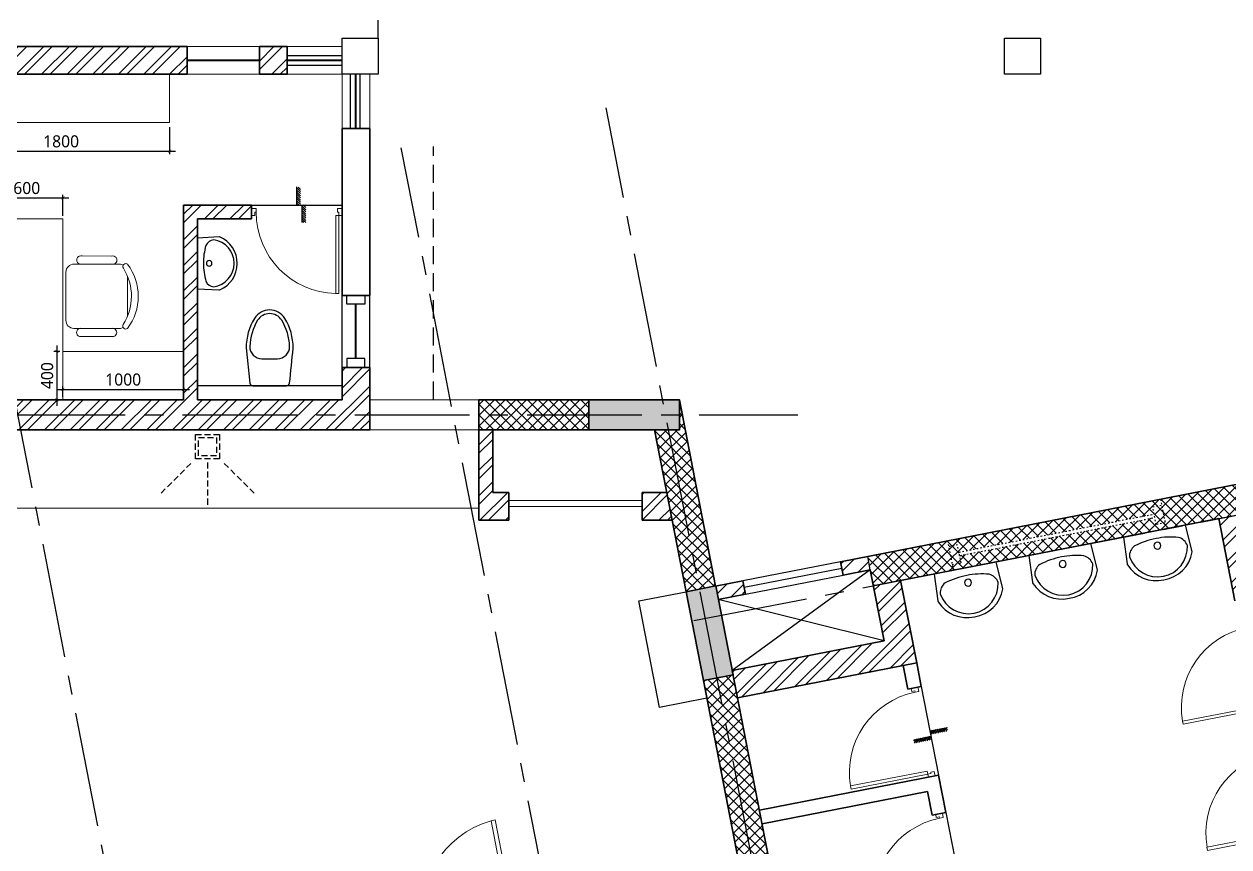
# Model space of a CAD drawing. Header units: millimetres. Extents: x -1107453 to -240403, y -265431 to 143409.
# Drawn here: x -268442 to -258448, y 124823 to 131650 of the extents above; entities that cross this region are included whole.
import ezdxf

# ---------------------------------------------------------------- set-up
doc = ezdxf.new("R2010")
doc.units = ezdxf.units.MM
doc.header["$MEASUREMENT"] = 0
for name, pattern in [('ACAD_ISO03W100', [30, 12, -18]), ('ACAD_ISO05W100', [36, 24, -3, 0, -3, 0, -3, 0, -3]), ('CENTER2', [28.575, 19.05, -3.175, 3.175, -3.175]), ('DASHED', [0.75, 0.5, -0.25]), ('DASHED2', [0.375, 0.25, -0.125])]:
    doc.linetypes.add(name, pattern=pattern)
for name, color, linetype in [('A-Anno-Grid Lines', 154, 'Continuous'), ('A-Elevation', 4, 'Continuous'), ('A-Sanitory', 181, 'Continuous'), ('A-Wall Patt', 8, 'Continuous'), ('A-Window', 4, 'Continuous'), ('elel', 6, 'Continuous'), ('L-ELEV', 6, 'Continuous'), ('S-Conc Patt', 9, 'Continuous')]:
    doc.layers.add(name, color=color, linetype=linetype)
for name, color, linetype, lineweight in [('A-Detail Lines', 8, 'Continuous', 25), ('A-Door', 4, 'Continuous', 9), ('A-Wall Ele', 3, 'Continuous', 20), ('A-Wall Sec', 1, 'Continuous', 30), ('column hatch', 12, 'Continuous', 5), ('S-Concrete', 40, 'Continuous', 30), ('S-Reflected Beam', 60, 'Continuous', 25)]:
    doc.layers.add(name, color=color, linetype=linetype, lineweight=lineweight)
doc.layers.add('frntr', color=32, linetype='Continuous', lineweight=15, true_color=0xbd5e00)
doc.layers.get('S-Reflected Beam').off()
doc.styles.get("Standard").update_dxf_attribs({"font": 'trebuc.ttf'})
doc.dimstyles.new('IIITD_WD_M @ 100', dxfattribs={"dimscale": 100, "dimtxt": 1, "dimasz": 0.25, "dimexe": 0.25, "dimexo": 0.25, "dimgap": 0.3, "dimtad": 1, "dimdec": 0, "dimrnd": 2.5, "dimzin": 0, "dimdsep": 46, "dimtxsty": 'Standard', "dimblk": 'ARCHTICK', "dimcen": 0.2, "dimdle": 0.5, "dimclrd": 8, "dimclre": 254, "dimadec": 0, "dimazin": 0, "dimtfac": 1, "dimtdec": 0, "dimtofl": 0, "dimtmove": 0, "dimatfit": 0, "dimfxl": 100, "dimtolj": 1, "dimtzin": 0, "dimlwd": -1, "dimlwe": -1, "dimarcsym": 0})
pattern_1 = [(45, (-563.64, 4396.156), (-44.194174, 44.194174), []), (135, (-563.64, 4396.156), (-44.194174, -44.194174), [])]
pattern_2 = [(45, (-263277.14, 127643.89), (-106.066, 106.066), []), (45, (-263206.43, 127643.89), (-106.066, 106.066), [])]

# ---------------------------------------------------------------- blocks, each defined once
blk = doc.blocks.new('Door 1200')
at = {"layer": 'A-Door', "color": 5, "lineweight": 18}
for p, q in [((524083.6, 16182.3), (524083.6, 16132.3)), ((524083.6, 16182.3), (524158.6, 16182.3)), ((524083.6, 16132.3), (524123.6, 16132.3)), ((524123.6, 16147.3), (524123.6, 16132.3)), ((524158.6, 16147.3), (524123.6, 16147.3)), ((524158.6, 16182.3), (524158.6, 16147.3)), ((524158.6, 16147.3), (524557.1, 16147.3)), ((524158.6, 16112.3), (524158.6, 16147.3)), ((524158.6, 16112.3), (524557.1, 16112.3)), ((524557.1, 16147.3), (524557.1, 16112.3)), ((524083.6, 15032.3), (524123.6, 15032.3)), ((524083.6, 14982.3), (524083.6, 15032.3)), ((524123.6, 15017.3), (524123.6, 15032.3)), ((524158.6, 15017.3), (524123.6, 15017.3)), ((524158.6, 15052.3), (524957.9, 15052.4)), ((524158.6, 15052.3), (524158.6, 15017.3)), ((524158.6, 15017.3), (524957.9, 15017.4)), ((524158.6, 14982.3), (524158.6, 15017.3)), ((524957.9, 15017.4), (524957.9, 15052.4)), ((524083.6, 14982.3), (524158.6, 14982.3))]:
    blk.add_line(p, q, dxfattribs=at)
at = {"layer": 'A-Door', "lineweight": 18}
for centre, radius, start, end in [((524154.5, 16192.8), 410.5, 270.56949, 348.69202), ((524156.8, 14977.8), 804.5, 5.3148, 89.87153)]:
    blk.add_arc(centre, radius, start, end, dxfattribs=at)
blk = doc.blocks.new('Cols Hostel')
at = {"layer": 'S-Conc Patt'}
h = blk.add_hatch(color=256, dxfattribs=at)
h.paths.add_polyline_path([(626561.7, 5667.7), (626811.7, 5667.7), (626811.7, 5217.7), (626561.7, 5217.7)])
h.paths.add_polyline_path([(626261.7, 5667.7), (626511.7, 5667.7), (626511.7, 5217.7), (626261.7, 5217.7)])
h.paths.add_polyline_path([(610501.4, 6260.5), (610751.4, 6260.5), (610751.4, 5810.5), (610501.4, 5810.5)])
h.paths.add_polyline_path([(633754.6, -13558.9), (633802.3, -13804.3), (633350.7, -13892.1), (633303, -13646.7)])
h.paths.add_polyline_path([(608436.4, -13974.7), (608436.4, -14224.7), (607987.1, -14224.7), (607987.1, -13974.7)])
h.paths.add_polyline_path([(639101.5, 2747.2), (639346.9, 2794.9), (639490, 2058.7), (639244.6, 2011)])
h.paths.add_polyline_path([(640105.1, -2416.2), (640350.5, -2368.5), (640493.6, -3104.7), (640248.2, -3152.4)])
h.paths.add_polyline_path([(631447.2, -4099.1), (631692.6, -4051.4), (631835.7, -4787.6), (631590.3, -4835.3)])
h.paths.add_polyline_path([(630443.5, 1064.3), (630688.9, 1112), (630832, 375.7), (630586.6, 328)])
h.paths.add_polyline_path([(608186.4, 6255.3), (608436.4, 6255.3), (608436.4, 5505.3), (608186.4, 5505.3)])
h.paths.add_polyline_path([(608186.4, 995.3), (608436.4, 995.3), (608436.4, 245.3), (608186.4, 245.3)])
h.paths.add_polyline_path([(608186.4, -4264.7), (608436.4, -4264.7), (608436.4, -5014.7), (608186.4, -5014.7)])
h.paths.add_polyline_path([(599366.4, -4264.7), (599616.4, -4264.7), (599616.4, -5014.7), (599366.4, -5014.7)])
h.paths.add_polyline_path([(599366.4, 995.3), (599616.4, 995.3), (599616.4, 245.3), (599366.4, 245.3)])
h.paths.add_polyline_path([(626561.4, 11102.8), (626811.4, 11102.8), (626811.4, 10352.8), (626561.4, 10352.8)])
h.paths.add_polyline_path([(626561.4, 17050.8), (626811.4, 17050.8), (626811.4, 16300.8), (626561.4, 16300.8)])
h.paths.add_polyline_path([(626561.4, 13870.8), (626811.4, 13870.8), (626811.4, 13120.8), (626561.4, 13120.8)])
h.paths.add_polyline_path([(610451.4, 11170.3), (610201.4, 11170.3), (610201.4, 10420.3), (610451.4, 10420.3)])
h.paths.add_polyline_path([(610451.4, 16300.8), (610201.4, 16300.8), (610201.4, 17050.8), (610451.4, 17050.8)])
h.paths.add_polyline_path([(610451.4, 13120.8), (610201.4, 13120.8), (610201.4, 13870.8), (610451.4, 13870.8)])
h.paths.add_polyline_path([(598411.4, 9225.3), (598661.4, 9225.3), (598661.4, 8475.3), (598411.4, 8475.3)])
h.paths.add_polyline_path([(603651.4, 16800.8), (603651.4, 17050.8), (602901.4, 17050.8), (602901.4, 16800.8)])
h.paths.add_polyline_path([(602901.4, 14630.4), (603151.4, 14630.4), (603151.4, 13880.4), (602901.4, 13880.4)])
h.paths.add_polyline_path([(596931.4, 9225.3), (597181.4, 9225.3), (597181.4, 8475.3), (596931.4, 8475.3)])
h.paths.add_polyline_path([(596931.4, 11170.3), (597181.4, 11170.3), (597181.4, 10420.3), (596931.4, 10420.3)])
h.paths.add_polyline_path([(602901.4, 11170.3), (603151.4, 11170.3), (603151.4, 10420.3), (602901.4, 10420.3)])
h.paths.add_polyline_path([(608436.4, 11170.3), (608186.4, 11170.3), (608186.4, 10420.3), (608436.4, 10420.3)])
h.paths.add_polyline_path([(604651.4, 11170.3), (604881.4, 11170.3), (604881.4, 10420.3), (604651.4, 10420.3)])
h.paths.add_polyline_path([(639550.5, 13200), (639795.9, 13247.7), (639939, 12511.5), (639693.6, 12463.8)])
h.paths.add_polyline_path([(634799.5, 10295.1), (634847.2, 10049.7), (634108.7, 9906.2), (634061, 10151.6)])
h.paths.add_polyline_path([(637666.4, -8396.4), (637892.2, -8352.5), (637979.9, -8804), (637754.2, -8847.9)])
h.paths.add_polyline_path([(636132.6, -13079.8), (636180.3, -13325.2), (635591.3, -13439.7), (635543.6, -13194.3)])
h.paths.add_polyline_path([(603151.4, 9225.3), (603151.4, 8995.3), (602401.4, 8995.3), (602401.4, 9225.3)])
h.paths.add_polyline_path([(642512.5, -9792.3), (642556.4, -10018.1), (642109.7, -10104.9), (642065.9, -9879.2)])
h.paths.add_polyline_path([(638555.9, -10561.4), (638599.7, -10787.2), (638148.2, -10875), (638104.3, -10649.2)])
h.paths.add_polyline_path([(642095.9, -7652.5), (642139.7, -7878.3), (641688.2, -7966.1), (641644.3, -7740.3)])
h.paths.add_polyline_path([(640153.2, -10026.7), (640378.9, -9982.8), (640464.8, -10424.6), (640239, -10468.4)])
h.paths.add_polyline_path([(640117.9, -8037), (640161.8, -8262.8), (639710.2, -8350.6), (639666.3, -8124.8)])
h.paths.add_polyline_path([(603151.4, -11964.7), (603151.4, -12194.7), (602701.4, -12194.7), (602701.4, -11964.7)])
h.paths.add_polyline_path([(603151.4, -10129.7), (602921.4, -10129.7), (602921.4, -9669.7), (603151.4, -9669.7)])
h.paths.add_polyline_path([(599111.4, -11964.7), (599111.4, -12194.7), (598661.4, -12194.7), (598661.4, -11964.7)])
h.paths.add_polyline_path([(599112.1, -9784.7), (599112.1, -10014.7), (598661.4, -10014.7), (598661.4, -9784.7)])
h.paths.add_polyline_path([(600791.4, -11734.7), (601021.4, -11734.7), (601021.4, -12194.7), (600791.4, -12194.7)])
h.paths.add_polyline_path([(601136.4, -9784.7), (601136.4, -10014.7), (600676.4, -10014.7), (600676.4, -9784.7)])
h.paths.add_polyline_path([(634936.9, -3420.8), (635162.6, -3376.9), (635305.7, -4113.1), (635080, -4157)])
h.paths.add_polyline_path([(635631.4, 2072.7), (635857.2, 2116.6), (636000.3, 1380.3), (635774.5, 1336.5)])
h.paths.add_polyline_path([(634717.4, 6774.8), (634673.5, 7000.6), (635409.8, 7143.7), (635453.6, 6917.9)])
h.paths.add_polyline_path([(631991.7, 11730.8), (632217.5, 11774.7), (632360.6, 11038.4), (632134.8, 10994.6)])
h.paths.add_polyline_path([(604651.4, 6255.3), (604881.4, 6255.3), (604881.4, 5505.3), (604651.4, 5505.3)])
h.paths.add_polyline_path([(639083, -12506.4), (639130.8, -12751.9), (638541.1, -12866.5), (638493.4, -12621)])
h.paths.add_polyline_path([(603152.1, -13974.7), (603152.1, -14224.7), (602552.1, -14224.7), (602552.1, -13974.7)])
h.paths.add_polyline_path([(638468.6, 11008.2), (638714, 11055.9), (638856.8, 10319.8), (638611.4, 10272.1)])
h.paths.add_polyline_path([(606267.8, -9784.7), (606267.8, -10034.7), (605667.8, -10034.7), (605667.8, -9784.7)])
h.paths.add_polyline_path([(599161.4, 5765.3), (599161.4, 6015.3), (598411.4, 6015.3), (598411.4, 5765.3)])
h.paths.add_polyline_path([(642896, -11765.3), (642943.7, -12010.7), (642502.6, -12096.4), (642454.9, -11851)])
h.paths.add_polyline_path([(606267.1, -13974.7), (606267.1, -14224.7), (605667.1, -14224.7), (605667.1, -13974.7)])
h.paths.add_polyline_path([(599112.8, -13974.7), (599112.8, -14224.7), (598662.1, -14224.7), (598662.1, -13974.7)])
h.paths.add_polyline_path([(626262.1, 11910.8), (626512.1, 11910.8), (626512.2, 11160.8), (626262.2, 11160.8)])
h.paths.add_polyline_path([(626261.4, 17050.8), (626511.4, 17050.8), (626511.4, 16300.8), (626261.4, 16300.8)])
h.paths.add_polyline_path([(610751.4, 16300.8), (610501.4, 16300.8), (610501.4, 17050.8), (610751.4, 17050.8)])
h.paths.add_polyline_path([(610501.4, 8730.8), (610751.4, 8730.8), (610751.4, 7980.8), (610501.4, 7980.8)])
h.paths.add_polyline_path([(626511.4, 7980.8), (626261.4, 7980.8), (626261.4, 8730.8), (626511.4, 8730.8)])
h.paths.add_polyline_path([(621251.4, 11235.8), (621021.4, 11235.8), (621021.4, 11835.8), (621251.4, 11835.8)])
h.paths.add_polyline_path([(610501.4, 11910.8), (610751.4, 11910.8), (610751.4, 11160.8), (610501.4, 11160.8)])
h.paths.add_polyline_path([(615991.4, 11235.8), (615761.4, 11235.8), (615761.4, 11835.8), (615991.4, 11835.8)])
h.paths.add_polyline_path([(635329.3, -8947.3), (635377, -9192.7), (634788, -9307.2), (634740.3, -9061.8)])
h.paths.add_polyline_path([(633933.2, 1742.6), (634159, 1786.5), (634302.1, 1050.2), (634076.3, 1006.4)])
h.paths.add_polyline_path([(604651.4, 995.3), (604881.4, 995.3), (604881.4, 245.3), (604651.4, 245.3)])
h.paths.add_polyline_path([(604651.4, -4264.7), (604881.4, -4264.7), (604881.4, -5014.7), (604651.4, -5014.7)])
h.paths.add_polyline_path([(626261.4, 13870.8), (626511.4, 13870.8), (626511.4, 13120.8), (626261.4, 13120.8)])
h.paths.add_polyline_path([(621021.4, 13795.8), (621251.4, 13795.8), (621251.4, 13195.8), (621021.4, 13195.8)])
h.paths.add_polyline_path([(615761.4, 13795.8), (615991.4, 13795.8), (615991.4, 13195.8), (615761.4, 13195.8)])
h.paths.add_polyline_path([(610751.4, 13120.8), (610501.4, 13120.8), (610501.4, 13870.8), (610751.4, 13870.8)])
h.paths.add_polyline_path([(633692.1, 12061.3), (633937.5, 12109), (634080.6, 11372.8), (633835.2, 11325.1)])
h.paths.add_polyline_path([(628502, 11052.4), (628747.4, 11100.1), (628890.5, 10363.9), (628645.1, 10316.2)])
h.paths.add_polyline_path([(596931.4, 14630.4), (597181.4, 14630.4), (597181.4, 13880.4), (596931.4, 13880.4)])
h.paths.add_polyline_path([(639921.6, 11290.8), (640167, 11338.5), (640309.8, 10602.4), (640064.4, 10554.7)])
h.paths.add_polyline_path([(638889.6, 16600), (639135, 16647.7), (639278.3, 15911.5), (639032.9, 15863.8)])
h.paths.add_polyline_path([(633031.9, 15457.7), (633277.3, 15505.4), (633420.6, 14769.1), (633175.2, 14721.4)])
h.paths.add_polyline_path([(632948.2, -9410.1), (632995.9, -9655.6), (632544.3, -9743.3), (632496.6, -9497.9)])
h.paths.add_polyline_path([(636635.1, -3090.7), (636860.9, -3046.8), (637004, -3783), (636778.2, -3826.9)])
h.paths.add_polyline_path([(639326.3, 7905), (639374, 7659.6), (638637.8, 7516.5), (638590.1, 7761.9)])
h.paths.add_polyline_path([(632929.6, 6905.9), (633155.3, 6949.8), (633298.4, 6213.6), (633072.7, 6169.7)])
h.paths.add_polyline_path([(629439.9, 6227.6), (629685.3, 6275.3), (629828.4, 5539.1), (629583, 5491.4)])
h.paths.add_polyline_path([(620836.4, 16800.8), (620836.4, 17050.8), (621436.4, 17050.8), (621436.4, 16800.8)])
h.paths.add_polyline_path([(615576.4, 16800.8), (615576.4, 17050.8), (616176.4, 17050.8), (616176.4, 16800.8)])
h.paths.add_polyline_path([(620836.4, 7980.8), (620836.4, 8230.8), (621436.4, 8230.8), (621436.4, 7980.8)])
h.paths.add_polyline_path([(615576.4, 7980.8), (615576.4, 8230.8), (616176.4, 8230.8), (616176.4, 7980.8)])
h.paths.add_polyline_path([(602401.4, 5785.3), (602401.4, 6015.3), (603151.4, 6015.3), (603151.4, 5785.3)])
h.paths.add_polyline_path([(602922.1, 995.3), (603152.1, 995.3), (603152.1, 245.3), (602922.1, 245.3)])
h.paths.add_polyline_path([(608436.4, -9784.7), (608436.4, -10034.7), (607987.1, -10034.7), (607987.1, -9784.7)])
h.paths.add_polyline_path([(602921.4, -4264.7), (603151.4, -4264.7), (603151.4, -5014.7), (602921.4, -5014.7)])
h.paths.add_polyline_path([(632224.6, 16800.8), (632224.6, 17050.8), (632974.6, 17050.8), (632974.6, 16800.8)])
at = {"layer": 'S-Concrete', "lineweight": 35}
for points in [[(632224.6, 16800.8), (632224.6, 17050.8), (632974.6, 17050.8), (632974.6, 16800.8), (632224.6, 16800.8)], [(633031.9, 15457.7), (633277.3, 15505.4), (633420.6, 14769.1), (633175.2, 14721.4), (633031.9, 15457.7)]]:
    blk.add_lwpolyline(points, dxfattribs=at)
blk = doc.blocks.new('ABL_Door_S - 1000 x 2100-11-3 Second Floor Lvl')
at = {"layer": 'A-Door', "color": 5}
for p, q in [((-500, 38), (-450, 38)), ((-500, -38), (-500, 38)), ((-450, 38), (-450, -3)), ((450, 38), (450, -3)), ((500, 38), (450, 38)), ((500, -38), (500, 38)), ((-500, -38), (-465, -38)), ((-465, -3), (-450, -3)), ((-465, -38), (-465, -3)), ((-430, -38), (-465, -38)), ((465, -3), (450, -3)), ((465, -38), (465, -3)), ((500, -38), (465, -38))]:
    blk.add_line(p, q, dxfattribs=at)
at = {"layer": 'A-Door', "color": 5, "lineweight": 18}
for p, q in [((-465, -38), (-465, -903)), ((-430, -38), (-430, -903)), ((-430, -903), (-465, -903))]:
    blk.add_line(p, q, dxfattribs=at)
at = {"layer": 'A-Door'}
blk.add_arc((-450, -2), 900, 271.2981, 359.9894, dxfattribs=at)
blk = doc.blocks.new('basin13_pl')
for points in [[(-411.5, -1.9, -0.32431), (-228.7, 275.2, -0.074195), (-225.7, 275.6), (0, 262.4), (0, -262.4), (-222.7, -274.8, -0.082611), (-232.4, -273.1, -0.313325), (-411.5, -1.9)], [(-381.6, 0.6, -0.373947), (-169.4, 245.2, -0.252869), (-89.1, 186, -0.078211), (-62.6, 1.1, -0.070813), (-89.1, -186, -0.2542), (-169.4, -244.3, -0.371653), (-381.6, 0.6)]]:
    blk.add_lwpolyline(points, format="xyb", close=True)
at = {"lineweight": -2}
blk.add_circle((-122.5, 0.7), 28.8, dxfattribs=at)
blk = doc.blocks.new('DROP')
at = {"layer": 'A-Detail Lines'}
h = blk.add_hatch(dxfattribs=at)
h.set_pattern_fill('ANSI31', color=256, scale=100, angle=-90, style=0)
h.set_pattern_definition([(45, (-30796.783, -8736.205), (8.838835, -8.838835), [])])
h.paths.add_polyline_path([(-45.7, 0), (-45.7, -146.8), (-75.5, -146.8), (-75.5, 0)])
h.paths.add_polyline_path([(0, 146.8), (0, 0), (-29.8, 0), (-29.8, 146.8)])
for p, q in [((0, 0), (0, 148.5)), ((-45.7, -146.8), (-45.7, 0))]:
    blk.add_line(p, q, dxfattribs=at)
blk = doc.blocks.new('ERTGW4R523542')
at = {"layer": 'A-Wall Patt'}
h = blk.add_hatch(dxfattribs=at)
h.set_pattern_fill('ANSI32', color=256, scale=400, angle=360, style=0)
h.paths.add_polyline_path([(-256528.3, 123686.1), (-256754.1, 123642.1), (-256732, 123529.2), (-256506.4, 123573.3)])
h.paths.add_polyline_path([(-261916.6, 122635.2), (-262140.6, 122591.6), (-262118.6, 122478.7), (-261894.6, 122522.4)])
h.paths.add_polyline_path([(-257741.7, 123194.8), (-257967.4, 123150.8), (-257834.4, 122468.6), (-257328.9, 122567.2), (-257328.9, 122567.2), (-256347.9, 122757.9), (-256391.6, 122983.9), (-257652.7, 122738.4)])
h.paths.add_polyline_path([(-257789.5, 123440.2), (-257767.5, 123327.3), (-257541.8, 123371.3), (-257563.8, 123484.2)])
h.paths.add_polyline_path([(-260859.3, 122724.3), (-260881.3, 122837.2), (-261106.9, 122793.2), (-261084.9, 122680.3)])
h.paths.add_polyline_path([(-260607.7, 122635.8), (-260833.4, 122591.8), (-260744.4, 122135.4), (-262004.1, 121890.6), (-261981.3, 121773.2), (-261960.1, 121664), (-261864.8, 121682.6), (-260474.7, 121953.7)])
h = blk.add_hatch(dxfattribs=at)
h.set_pattern_fill('ANSI37', color=256, scale=500, style=0)
h.set_pattern_definition([(45, (-260167.5, 122852.5), (-44.1942, 44.1942), []), (135, (-260167.5, 122852.5), (-44.1942, -44.1942), [])])
h.paths.add_polyline_path([(-260135.6, 122931.7), (-260209.2, 122917.3), (-260180.5, 122770.1), (-260106.9, 122784.4)])
h.paths.add_polyline_path([(-258504.6, 123188.6), (-258516.1, 123247.5), (-258442.5, 123261.9), (-258452.1, 123310.9), (-260218.8, 122966.4), (-260209.2, 122917.3), (-260135.6, 122931.7), (-260124.1, 122872.8)])
h.paths.add_polyline_path([(-258404.2, 123065.6), (-258413.8, 123114.6), (-258487.4, 123100.3), (-258498.9, 123159.2), (-260118.4, 122843.3), (-260106.9, 122784.4), (-260180.5, 122770.1), (-260170.9, 122721)])
h.paths.add_polyline_path([(-258442.5, 123261.9), (-258516.1, 123247.5), (-258487.4, 123100.3), (-258413.8, 123114.6)])
h.paths.add_polyline_path([(-257741.7, 123194.8), (-257767.5, 123327.3), (-257789.5, 123440.2), (-258452.1, 123310.9), (-258404.2, 123065.6), (-257967.4, 123150.8)])
h.paths.add_polyline_path([(-260170.9, 122721), (-260218.8, 122966.4), (-260881.3, 122837.2), (-260833.4, 122591.8)])
h = blk.add_hatch(dxfattribs=at)
h.set_pattern_fill('ANSI37', color=256, scale=500, style=0)
h.paths.add_polyline_path([(-261698.1, 119005.1), (-261725.8, 119147.4), (-261480.4, 119195.1), (-261997.4, 121855.2), (-262242.7, 121807.5), (-262298.1, 122092.3), (-262298.2, 122092.3), (-262214.2, 121660.4), (-262214.3, 121660.4), (-261698.1, 119005.1)])
at = {"layer": 'A-Detail Lines', "linetype": 'Continuous'}
for p, q in [((-260859.3, 122724.3), (-262005.7, 121889.5)), ((-260744.4, 122135.4), (-262120.3, 122478.3))]:
    blk.add_line(p, q, dxfattribs=at)
at = {"layer": 'A-Detail Lines'}
for p, q in [((-260436.2, 121757.4), (-260292.6, 121021.3)), ((-260232.3, 120712.1), (-260088.8, 119976))]:
    blk.add_line(p, q, dxfattribs=at)
at = {"layer": 'A-Elevation', "linetype": 'Continuous'}
for p, q in [((-261106.9, 122793.2), (-261916.6, 122635.2)), ((-261095.9, 122736.7), (-261905.6, 122578.8)), ((-261894.6, 122522.4), (-261084.9, 122680.3))]:
    blk.add_line(p, q, dxfattribs=at)
at = {"layer": 'A-Wall Patt'}
for p, q in [((-257967.4, 123150.8), (-257741.7, 123194.8)), ((-260859.3, 122724.3), (-260881.3, 122837.2)), ((-260607.7, 122635.8), (-260833.4, 122591.8))]:
    blk.add_line(p, q, dxfattribs=at)
at = {"layer": 'A-Wall Sec', "lineweight": 35}
for p, q in [((-257563.8, 123484.2), (-261106.9, 122793.2)), ((-257967.4, 123150.8), (-260607.7, 122635.8)), ((-257834.4, 122468.6), (-257967.4, 123150.8)), ((-261106.9, 122793.2), (-261084.9, 122680.3)), ((-260859.3, 122724.3), (-261084.9, 122680.3)), ((-260744.4, 122135.4), (-260859.3, 122724.3)), ((-261916.6, 122635.2), (-262142.5, 122591.2)), ((-261894.6, 122522.4), (-261916.6, 122635.2)), ((-260474.7, 121953.7), (-260607.7, 122635.8)), ((-261894.6, 122522.4), (-262120.3, 122478.3)), ((-262005.7, 121889.5), (-260744.4, 122135.4)), ((-260474.7, 121953.7), (-261961.6, 121663.7)), ((-260587.5, 121931.7), (-260549.2, 121735.4)), ((-260474.7, 121953.7), (-260436.4, 121757.4)), ((-262004.1, 121890.6), (-261480.4, 119195.1)), ((-261725.8, 119147.4), (-262242.7, 121807.5)), ((-260436.4, 121757.4), (-260549.2, 121735.4)), ((-260292.8, 121021.2), (-261779.8, 120731.2)), ((-260292.8, 121021.2), (-260232.5, 120712.1)), ((-260383.7, 120886.4), (-261757.8, 120618.4)), ((-260383.7, 120886.4), (-260345.4, 120690.1)), ((-260232.5, 120712.1), (-260345.4, 120690.1))]:
    blk.add_line(p, q, dxfattribs=at)
at = {"layer": 'A-Window', "linetype": 'ACAD_ISO03W100'}
for p, q in [((-258452.1, 123310.9), (-258404.2, 123065.6)), ((-260124.1, 122872.8), (-258504.6, 123188.6)), ((-260118.4, 122843.3), (-258498.9, 123159.2)), ((-260218.8, 122966.4), (-260170.9, 122721))]:
    blk.add_line(p, q, dxfattribs=at)
for points in [[(-258413.8, 123114.6), (-258487.4, 123100.3), (-258516.1, 123247.5), (-258442.5, 123261.9)], [(-260180.5, 122770.1), (-260106.9, 122784.4), (-260135.6, 122931.7), (-260209.2, 122917.3)]]:
    blk.add_lwpolyline(points, dxfattribs=at)
at = {"layer": 'A-Detail Lines', "linetype": 'ACAD_ISO05W100', "xscale": -1, "rotation": 281.2001665767374}
blk.add_blockref('DROP', (-260364.6, 121389.3), dxfattribs=at)
at = {"layer": 'A-Door', "xscale": -0.7500321418046954, "yscale": 0.7500321418046954, "zscale": 0.7500321418065954}
for p, rotation in [((-257666.8, 121916.3), 281.036005987503), ((-260421, 121378.3), 281.0360059874986), ((-257464, 120869.9), 281.036005987503), ((-260217.1, 120333), 281.0360059874986)]:
    blk.add_blockref('ABL_Door_S - 1000 x 2100-11-3 Second Floor Lvl', p, dxfattribs=dict(at, rotation=rotation))
at = {"layer": 'A-Sanitory', "ltscale": 0.5, "xscale": -0.9999999999999988, "rotation": 281.0360059874986}
for p in [(-258502.4, 123046.4), (-259287.6, 122893.3), (-260072.8, 122740.1)]:
    blk.add_blockref('basin13_pl', p, dxfattribs=at)
blk = doc.blocks.new('_ArchTick')
at = {"color": 0, "linetype": 'ByBlock', "const_width": 0.15}
blk.add_lwpolyline([(-0.5, -0.5), (0.5, 0.5)], dxfattribs=at)
blk = doc.blocks.new('Win Ven 600')
at = {"layer": 'A-Window', "color": 2, "lineweight": 40}
blk.add_line((511353.8, 18875.5), (511803.8, 18875.5), dxfattribs=at)
at = {"layer": 'A-Window'}
for points in [[(511278.8, 18990.5), (511878.8, 18990.5)], [(511278.8, 18800.5), (511353.8, 18800.5), (511353.8, 18950.5), (511278.8, 18950.5)], [(511878.8, 18800.5), (511803.8, 18800.5), (511803.8, 18950.5), (511878.8, 18950.5)], [(511278.8, 18760.5), (511878.8, 18760.5)]]:
    blk.add_lwpolyline(points, dxfattribs=at)
blk = doc.blocks.new('TRHEHTET')
for p, q in [((-253483.8, 199337.1), (-253814.4, 199337.9)), ((-253984.4, 198941.1), (-253983.6, 199224.5)), ((-253915.9, 199271.5), (-253916.9, 198893.7)), ((-253383.5, 198892.4), (-253382.6, 199270.2)), ((-253316.8, 198939.4), (-253316, 199222.8)), ((-253850.4, 198826.9), (-253450.4, 198825.9))]:
    blk.add_line(p, q)
for centre, radius, start, end in [((-253650, 198981.9), 444.4, 52.98535, 126.72514), ((-253896.2, 199323.6), 24.4, 143.16518, 301.88266), ((-253849.3, 199271.3), 66.7, 152.2708, 179.85524), ((-253650.1, 198933.6), 436.4, 57.431, 122.27949), ((-253402, 199322.3), 24.4, 237.82783, 36.54531), ((-253449.3, 199270.3), 66.7, 359.85524, 27.43969), ((-253950.3, 199214.6), 34.7, 343.59504, 196.11545), ((-253349.4, 199213.1), 34.7, 343.59504, 196.11545), ((-253951, 198950.8), 34.7, 163.59504, 16.11545), ((-253850.2, 198893.6), 66.7, 179.85524, 269.85524), ((-253450.2, 198892.5), 66.7, 269.85524, 359.85524), ((-253350.1, 198949.2), 34.7, 163.59504, 16.11545)]:
    blk.add_arc(centre, radius, start, end)
blk = doc.blocks.new('Grid Girls Hostel')
at = {"layer": 'A-Anno-Grid Lines', "linetype": 'CENTER2', "ltscale": 50}
for p, q in [((546030.4, -12871.7), (538541, 25657.8)), ((551208.5, -11865.1), (544521.1, 22538.2)), ((549510.2, -12195.2), (542822.9, 22208.1)), ((506718.2, 19992.3), (546111.4, 19992.3)), ((545248.1, 18284.2), (553695, 19926.1))]:
    blk.add_line(p, q, dxfattribs=at)
blk = doc.blocks.new('*D1081')
at = {"layer": 'A-Detail Lines', "color": 254, "transparency": 16777216}
for p, q in [((-268720.1, 130058.1), (-268720.1, 130232.9)), ((-268120.1, 130058.1), (-268120.1, 130232.9))]:
    blk.add_line(p, q, dxfattribs=at)
at = {"layer": 'A-Detail Lines', "color": 8, "transparency": 16777216}
blk.add_line((-268770.1, 130207.9), (-268070.1, 130207.9), dxfattribs=at)
at = {"layer": 'A-Detail Lines', "color": 8, "transparency": 16777216, "xscale": 25, "yscale": 25, "zscale": 25, "rotation": 180}
blk.add_blockref('_ArchTick', (-268720.1, 130207.9), dxfattribs=at)
at = {"layer": 'A-Detail Lines', "color": 8, "transparency": 16777216, "xscale": 25, "yscale": 25, "zscale": 25}
blk.add_blockref('_ArchTick', (-268120.1, 130207.9), dxfattribs=at)
at = {"layer": 'A-Detail Lines', "color": 0, "transparency": 16777216, "insert": (-268420.1, 130289), "char_height": 100, "attachment_point": 5}
blk.add_mtext('\\A1;600', dxfattribs=at)
blk = doc.blocks.new('*D1083')
at = {"layer": 'A-Detail Lines', "color": 254, "transparency": 16777216}
for p, q in [((-268120.1, 128558.1), (-268120.1, 128644.3)), ((-267120.1, 128558.1), (-267120.1, 128644.3))]:
    blk.add_line(p, q, dxfattribs=at)
at = {"layer": 'A-Detail Lines', "color": 8, "transparency": 16777216}
blk.add_line((-268170.1, 128619.3), (-267070.1, 128619.3), dxfattribs=at)
at = {"layer": 'A-Detail Lines', "color": 8, "transparency": 16777216, "xscale": 25, "yscale": 25, "zscale": 25, "rotation": 180}
blk.add_blockref('_ArchTick', (-268120.1, 128619.3), dxfattribs=at)
at = {"layer": 'A-Detail Lines', "color": 8, "transparency": 16777216, "xscale": 25, "yscale": 25, "zscale": 25}
blk.add_blockref('_ArchTick', (-267120.1, 128619.3), dxfattribs=at)
at = {"layer": 'A-Detail Lines', "color": 0, "transparency": 16777216, "insert": (-267620.1, 128700.1), "char_height": 100, "attachment_point": 5}
blk.add_mtext('\\A1;1000', dxfattribs=at)
blk = doc.blocks.new('*D1084')
at = {"layer": 'A-Detail Lines', "color": 254, "transparency": 16777216}
for p, q in [((-268145.1, 128933.1), (-268195.1, 128933.1)), ((-268145.1, 128533.1), (-268195.1, 128533.1))]:
    blk.add_line(p, q, dxfattribs=at)
at = {"layer": 'A-Detail Lines', "color": 8, "transparency": 16777216}
blk.add_line((-268170.1, 128983.1), (-268170.1, 128483.1), dxfattribs=at)
at = {"layer": 'A-Detail Lines', "color": 8, "transparency": 16777216, "xscale": 25, "yscale": 25, "zscale": 25}
for p, rotation in [((-268170.1, 128933.1), 90), ((-268170.1, 128533.1), 270)]:
    blk.add_blockref('_ArchTick', p, dxfattribs=dict(at, rotation=rotation))
at = {"layer": 'A-Detail Lines', "color": 0, "transparency": 16777216, "insert": (-268251, 128733.1), "char_height": 100, "attachment_point": 5, "rotation": 90}
blk.add_mtext('\\A1;400', dxfattribs=at)
blk = doc.blocks.new('*D1086')
at = {"layer": 'A-Detail Lines', "color": 254, "transparency": 16777216}
for p, q in [((-269035.3, 130795.5), (-269035.3, 130570.5)), ((-267235.3, 130795.5), (-267235.3, 130570.5))]:
    blk.add_line(p, q, dxfattribs=at)
at = {"layer": 'A-Detail Lines', "color": 8, "transparency": 16777216}
blk.add_line((-269085.3, 130595.5), (-267185.3, 130595.5), dxfattribs=at)
at = {"layer": 'A-Detail Lines', "color": 8, "transparency": 16777216, "xscale": 25, "yscale": 25, "zscale": 25, "rotation": 180}
blk.add_blockref('_ArchTick', (-269035.3, 130595.5), dxfattribs=at)
at = {"layer": 'A-Detail Lines', "color": 8, "transparency": 16777216, "xscale": 25, "yscale": 25, "zscale": 25}
blk.add_blockref('_ArchTick', (-267235.3, 130595.5), dxfattribs=at)
at = {"layer": 'A-Detail Lines', "color": 0, "transparency": 16777216, "insert": (-268135.3, 130676.4), "char_height": 100, "attachment_point": 5}
blk.add_mtext('\\A1;1800', dxfattribs=at)

msp = doc.modelspace()

# ---------------------------------------------------------------- hatches: boundary and pattern name
at = {"layer": 'A-Wall Patt'}
h = msp.add_hatch(dxfattribs=at)
h.set_pattern_fill('ANSI32', color=256, scale=400, angle=360, style=0)
h.set_pattern_definition([(45, (-265669.32, 130254.26), (-106.066, 106.066), []), (45, (-265598.6, 130254.26), (-106.066, 106.066), [])])
h.paths.add_polyline_path([(-265575.1, 130783.1), (-265805.1, 130783.1), (-265805.1, 130148.1), (-265805.1, 129399.2), (-265575.1, 129399.2), (-265575.1, 129400.3), (-265575.1, 130148.1)])
h.paths.add_polyline_path([(-266260.1, 131463.1), (-266490.1, 131463.1), (-266490.1, 131233.1), (-266260.1, 131233.1)])
h.paths.add_polyline_path([(-267090.1, 131463.1), (-269140.1, 131463.1), (-269140.1, 131233.1), (-267090.1, 131233.1)])
h.paths.add_polyline_path([(-270940.1, 131463.1), (-271170.1, 131463.1), (-271170.1, 131233.1), (-270940.1, 131233.1)])
h.paths.add_polyline_path([(-271620.1, 130783.1), (-271850.1, 130783.1), (-271850.1, 130553.1), (-271620.1, 130553.1)])
h.paths.add_polyline_path([(-265575.1, 130783.1), (-265805.1, 130783.1), (-265805.1, 130148.1), (-265575.1, 130148.1)], flags=17)
h.paths.add_polyline_path([(-265805.1, 130148.1), (-265805.1, 129399.2), (-265575.1, 129399.2), (-265575.1, 130148.1)])
h = msp.add_hatch(dxfattribs=at)
h.set_pattern_fill('ANSI32', color=256, scale=400, angle=360, style=0)
h.set_pattern_definition([(45, (-563.64, 4396.16), (-106.06602, 106.06602), []), (45, (-492.93, 4396.16), (-106.06602, 106.06602), [])])
h.paths.add_polyline_path([(-267005.1, 128533.1), (-267005.1, 130033.1), (-266555.1, 130033.1), (-266555.1, 130062.5), (-266555.1, 130062.5), (-266555.1, 130118.7), (-266555.1, 130118.7), (-266555.1, 130148.1), (-266555.1, 130148.1), (-267005.1, 130148.1), (-267120.1, 130148.1), (-267120.1, 128533.1), (-269170.1, 128533.1), (-269170.1, 128283.1), (-265575.1, 128283.1), (-265575.1, 128799.2), (-265805.1, 128799.2), (-265805.1, 128533.1)])
h = msp.add_hatch(dxfattribs=at)
h.set_pattern_fill('ANSI37', color=256, scale=500, style=0)
h.set_pattern_definition(pattern_1)
h.paths.add_polyline_path([(-263756.9, 128283.1), (-263756.9, 128533.1), (-264670.1, 128533.1), (-264670.1, 128283.1)])
h = msp.add_hatch(dxfattribs=at)
h.set_pattern_fill('ANSI37', color=256, scale=500, style=0)
h.set_pattern_definition([(45, (-563.64, 4396.156), (-44.194174, 44.194174), []), (135, (-563.64, 4396.156), (-44.194174, -44.194174), [])])
h.paths.add_polyline_path([(-263756.9, 128283.1), (-263756.9, 128533.1), (-264670.1, 128533.1), (-264670.1, 128283.1)])
h = msp.add_hatch(dxfattribs=at)
h.set_pattern_fill('ANSI37', color=256, scale=500, style=0)
h.set_pattern_definition(pattern_1)
h.paths.add_polyline_path([(-263006.9, 128533.1), (-263006.9, 128283.1), (-263212.9, 128283.1), (-262949.6, 126940), (-262706.4, 126987.3)])
h = msp.add_hatch(dxfattribs=at)
h.set_pattern_fill('ANSI32', color=256, scale=400, angle=360, style=0)
h.set_pattern_definition(pattern_2)
h.paths.add_polyline_path([(-263111, 127763.1), (-263315.9, 127763.1), (-263315.9, 127533.1), (-263065.9, 127533.1)])
h.paths.add_polyline_path([(-264420.1, 127763.1), (-264555.1, 127763.1), (-264555.1, 127703.1), (-264670.1, 127703.1), (-264670.1, 127533.1), (-264420.1, 127533.1)])
h.paths.add_polyline_path([(-264555.1, 128283.1), (-264670.1, 128283.1), (-264670.1, 127703.1), (-264555.1, 127703.1)])
h = msp.add_hatch(dxfattribs=at)
h.set_pattern_fill('ANSI32', color=256, scale=400, angle=360, style=0)
h.set_pattern_definition(pattern_2)
h.paths.add_polyline_path([(-263111, 127763.1), (-263315.9, 127763.1), (-263315.9, 127533.1), (-263065.9, 127533.1)])
h.paths.add_polyline_path([(-264420.1, 127763.1), (-264555.1, 127763.1), (-264555.1, 127703.1), (-264670.1, 127703.1), (-264670.1, 127533.1), (-264420.1, 127533.1)])
h.paths.add_polyline_path([(-264555.1, 128283.1), (-264670.1, 128283.1), (-264670.1, 127703.1), (-264555.1, 127703.1)])

# ---------------------------------------------------------------- linework, layer by layer
at = {"layer": 'A-Detail Lines', "linetype": 'DASHED', "ltscale": 300}
for p, q in [((-265505.1, 131533.1), (-265505.1, 133433.1)), ((-265045.1, 128533.1), (-265045.1, 130633.1))]:
    msp.add_line(p, q, dxfattribs=at)
at = {"layer": 'A-Detail Lines'}
msp.add_line((-266555.1, 130148.1), (-265805.1, 130148.1), dxfattribs=at)
at = {"layer": 'A-Detail Lines', "linetype": 'DASHED2', "ltscale": 200}
for points in [[(-267020.1, 128243.6), (-266820.1, 128243.6), (-266820.1, 128043.6), (-267020.1, 128043.6)], [(-266995.1, 128218.6), (-266845.1, 128218.6), (-266845.1, 128068.6), (-266995.1, 128068.6)]]:
    msp.add_lwpolyline(points, close=True, dxfattribs=at)
at = {"layer": 'A-Detail Lines', "linetype": 'Continuous'}
msp.add_lwpolyline([(-262949.6, 126940), (-262777.9, 126056.6), (-263170.5, 125980.2), (-263342.3, 126863.7)], close=True, dxfattribs=at)
at = {"layer": 'A-Door'}
for p, q in [((-263315.9, 127698.1), (-264420.1, 127698.1)), ((-263315.9, 127698.1), (-264420.1, 127698.1)), ((-263315.9, 127648.1), (-264420.1, 127648.1)), ((-263315.9, 127648.1), (-264420.1, 127648.1))]:
    msp.add_line(p, q, dxfattribs=at)
at = {"layer": 'A-Sanitory'}
for points in [[(-266600.1, 128963.1), (-266569.9, 128670.6, 0.384412), (-266545.1, 128648.1), (-266265.1, 128648.1, 0.383904), (-266240.3, 128670.5, 0.001434), (-266210.3, 128961.9, 0.140641), (-266279.9, 129208.4, 0.259738), (-266405.1, 129278.1, 0.259738), (-266530.4, 129208.4, 0.139471)], [(-266470, 128873.1), (-266340.3, 128873.1, 0.422961), (-266240.3, 128976.1, 0.13189), (-266305.4, 129192.6, 0.259738), (-266405.1, 129248.1, 0.259738), (-266504.9, 129192.6, 0.13189), (-266569.9, 128976.1, 0.422961)]]:
    msp.add_lwpolyline(points, format="xyb", close=True, dxfattribs=at)
msp.add_lwpolyline([(-265805.1, 128648.1), (-267005.1, 128648.1)], dxfattribs=at)
at = {"layer": 'A-Wall Ele'}
for p, q in [((-266490.1, 131463.1), (-267090.1, 131463.1)), ((-265810.1, 131463.1), (-266260.1, 131463.1)), ((-266490.1, 131233.1), (-267090.1, 131233.1)), ((-266260.1, 131233.1), (-265805.1, 131233.1)), ((-265805.1, 130783.1), (-265805.1, 131233.1)), ((-265575.1, 130783.1), (-265575.1, 131233.1)), ((-265575.1, 128533.1), (-264670.1, 128533.1)), ((-265575.1, 128283.1), (-264670.1, 128283.1)), ((-264670.1, 127633.1), (-269170.1, 127633.1))]:
    msp.add_line(p, q, dxfattribs=at)
at = {"layer": 'A-Wall Sec', "lineweight": 35}
for p, q in [((-267090.1, 131463.1), (-267090.1, 131233.1)), ((-267120.1, 130148.1), (-267120.1, 128533.1)), ((-267120.1, 130148.1), (-267005.1, 130148.1)), ((-266555.1, 130148.1), (-267005.1, 130148.1)), ((-266555.1, 130148.1), (-266555.1, 130033.1)), ((-265805.1, 129399.2), (-265805.1, 130148.1)), ((-265575.1, 129399.2), (-265575.1, 130148.1)), ((-267005.1, 130033.1), (-267005.1, 128533.1)), ((-266555.1, 130033.1), (-267005.1, 130033.1)), ((-265575.1, 129399.2), (-265805.1, 129399.2)), ((-265805.1, 128533.1), (-265805.1, 128799.2)), ((-265575.1, 128799.2), (-265805.1, 128799.2)), ((-265575.1, 128283.1), (-265575.1, 128799.2)), ((-269170.1, 128533.1), (-267120.1, 128533.1)), ((-267005.1, 128533.1), (-265805.1, 128533.1)), ((-263756.9, 128533.1), (-264670.1, 128533.1)), ((-264670.1, 128533.1), (-264670.1, 127703.1)), ((-264670.1, 127533.1), (-264670.1, 128533.1)), ((-263756.9, 128533.1), (-264670.1, 128533.1)), ((-264670.1, 128533.1), (-264670.1, 127703.1)), ((-264670.1, 127533.1), (-264670.1, 128533.1)), ((-263006.9, 128533.1), (-262706.4, 126987.3)), ((-265575.1, 128283.1), (-269170.1, 128283.1)), ((-264670.1, 128283.1), (-263756.9, 128283.1)), ((-264670.1, 128283.1), (-263756.9, 128283.1)), ((-264555.1, 127763.1), (-264555.1, 128283.1)), ((-264555.1, 127763.1), (-264555.1, 128283.1)), ((-262949.6, 126940), (-263212.9, 128283.1)), ((-264555.1, 127763.1), (-264420.1, 127763.1)), ((-264555.1, 127763.1), (-264420.1, 127763.1)), ((-264420.1, 127533.1), (-264420.1, 127763.1)), ((-264420.1, 127533.1), (-264420.1, 127763.1)), ((-263315.9, 127533.1), (-263315.9, 127763.1)), ((-263111, 127763.1), (-263315.9, 127763.1)), ((-264670.1, 127533.1), (-264420.1, 127533.1)), ((-264670.1, 127533.1), (-264420.1, 127533.1)), ((-263065.9, 127533.1), (-263315.9, 127533.1))]:
    msp.add_line(p, q, dxfattribs=at)
for points in [[(-269140.1, 131463.1), (-267090.1, 131463.1), (-267090.1, 131233.1), (-269140.1, 131233.1)], [(-266490.1, 131233.1), (-266490.1, 131463.1), (-266260.1, 131463.1), (-266260.1, 131233.1)]]:
    msp.add_lwpolyline(points, close=True, dxfattribs=at)
msp.add_lwpolyline([(-265575.1, 130148.1), (-265575.1, 130783.1), (-265805.1, 130783.1), (-265805.1, 130148.1)], dxfattribs=at)
at = {"layer": 'A-Window', "color": 2, "lineweight": 40}
for p, q in [((-266490.1, 131348.1), (-267090.1, 131348.1)), ((-265810.1, 131348.1), (-266260.1, 131348.1)), ((-265690.1, 130783.1), (-265690.1, 131233.1))]:
    msp.add_line(p, q, dxfattribs=at)
at = {"layer": 'frntr'}
for points in [[(-269035.3, 131233.1), (-267235.3, 131233.1), (-267235.3, 130833.1), (-269035.3, 130833.1)], [(-268120.1, 128533.1), (-268120.1, 130033.1), (-268720.1, 130033.1), (-268720.1, 128533.1)], [(-267120.1, 128933.1), (-267120.1, 128533.1), (-268120.1, 128533.1), (-268120.1, 128933.1)]]:
    msp.add_lwpolyline(points, close=True, dxfattribs=at)
at = {"layer": 'L-ELEV'}
for p, q in [((-266260.1, 131388.1), (-265810.1, 131388.1)), ((-266260.1, 131308.1), (-265810.1, 131308.1)), ((-265735.1, 130783.1), (-265735.1, 131233.1)), ((-265655.1, 130783.1), (-265655.1, 131233.1))]:
    msp.add_line(p, q, dxfattribs=at)
at = {"layer": 'S-Concrete'}
for points in [[(-265805.1, 131533.1), (-265505.1, 131533.1), (-265505.1, 131233.1), (-265805.1, 131233.1)], [(-260310.1, 131533.1), (-260010.1, 131533.1), (-260010.1, 131233.1), (-260310.1, 131233.1)]]:
    msp.add_lwpolyline(points, close=True, dxfattribs=at)

# ---------------------------------------------------------------- block references
at = {"layer": 'A-Detail Lines', "linetype": 'ACAD_ISO05W100', "xscale": -1}
msp.add_blockref('DROP', (-266180.1, 130149.8), dxfattribs=at)
at = {"layer": 'A-Door', "xscale": -0.7500321418046954, "yscale": 0.7500321418046954, "zscale": 0.7500321418065954}
msp.add_blockref('ABL_Door_S - 1000 x 2100-11-3 Second Floor Lvl', (-266180.1, 130090.6), dxfattribs=at)
at = {"layer": 'A-Sanitory', "ltscale": 0.5, "xscale": -0.7999999999883585, "yscale": 0.8000000000174621, "zscale": 0.8}
msp.add_blockref('basin13_pl', (-267005.1, 129664.3), dxfattribs=at)
at = {"layer": 'column hatch'}
for name, p, rotation in [('Win Ven 600', (-246814.6, -382478.5), 90), ('Door 1200', (-149626.7, -387400.5), 101.0000000010404)]:
    msp.add_blockref(name, p, dxfattribs=dict(at, rotation=rotation))
at = {"layer": 'elel'}
msp.add_blockref('ERTGW4R523542', (-563.6, 4396.2), dxfattribs=at)
at = {"layer": 'frntr', "rotation": 270}
msp.add_blockref('TRHEHTET', (-466921.6, -124258.4), dxfattribs=at)
at = {"layer": 'S-Concrete'}
msp.add_blockref('Grid Girls Hostel', (-808136.1, 108415.8), dxfattribs=at)
at = {"layer": 'S-Reflected Beam'}
msp.add_blockref('Cols Hostel', (-895981.5, 111482.3), dxfattribs=at)

# ---------------------------------------------------------------- dimensions: what is measured, and where the dimension line sits
at = {"layer": 'A-Detail Lines'}
for base, p1, p2, picture, middle in [((-267235.3, 130595.5), (-269035.3, 130833.1), (-267235.3, 130833.1), '*D1086', (-268135.3, 130676.4)), ((-268120.1, 130207.9), (-268720.1, 130033.1), (-268120.1, 130033.1), '*D1081', (-268420.1, 130289)), ((-267120.1, 128619.3), (-268120.1, 128533.1), (-267120.1, 128533.1), '*D1083', (-267620.1, 128700.1))]:
    dim = msp.add_linear_dim(base=base, p1=p1, p2=p2, dimstyle='IIITD_WD_M @ 100', override={"dimfxl": 2, "dimfxlon": 1, "dimarcsym": 1}, dxfattribs=at)
    dim.commit()
    dim.dimension.update_dxf_attribs({"geometry": picture, "text_midpoint": middle})
dim = msp.add_linear_dim(base=(-268170.1, 128533.1), p1=(-268120.1, 128933.1), p2=(-268120.1, 128533.1), angle=90, dimstyle='IIITD_WD_M @ 100', override={"dimfxl": 2, "dimfxlon": 1, "dimarcsym": 1}, dxfattribs=at)
dim.commit()
dim.dimension.update_dxf_attribs({"geometry": '*D1084', "text_midpoint": (-268251, 128733.1)})

# ---------------------------------------------------------------- leaders
at = {"layer": 'A-Detail Lines', "linetype": 'DASHED2', "ltscale": 200}
for points in [[(-267058.7, 128005), (-267307.2, 127756.5)], [(-266920.1, 128012.4), (-266920.1, 127660.9)], [(-266781.5, 128005), (-266533, 127756.5)]]:
    msp.add_leader(points, dimstyle='IIITD_WD_M @ 100', override={"dimfxl": 2}, dxfattribs=at)

doc.saveas('drawing.dxf')
